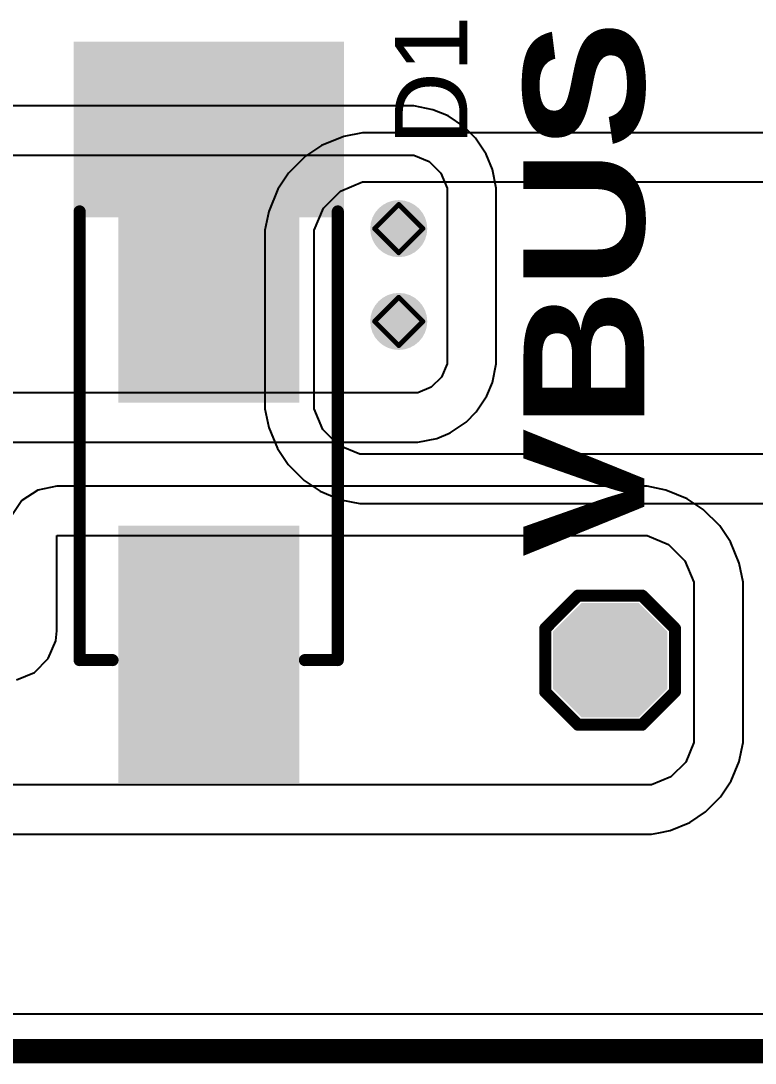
# Model space of a CAD drawing. Header units: inches. Extents: x -14 to 270, y -5 to 115.
# Drawn here: x 63.73 to 71.45, y -4.12 to 6.84 of the extents above; entities that cross this region are included whole.
import ezdxf

# ---------------------------------------------------------------- set-up
doc = ezdxf.new("R2010")
doc.units = ezdxf.units.IN
for name, color, linetype in [('Board Outline', 216, 'Continuous'), ('Bottom Layer', 5, 'Continuous'), ('Drill Drawing', 1, 'Continuous'), ('Top Layer', 1, 'Continuous'), ('Top Overlay', 2, 'Continuous'), ('Top Paste', 8, 'Continuous'), ('Top Solder', 216, 'Continuous'), ('Via Holes', 16, 'Continuous')]:
    doc.layers.add(name, color=color, linetype=linetype)
doc.styles.add('Arial', font='', dxfattribs={"height": 0.2})
doc.styles.add('Arial Black_Bold', font='', dxfattribs={"height": 0.2})
doc.styles.get('Arial').set_extended_font_data('Arial')
doc.styles.get('Arial Black_Bold').set_extended_font_data('Arial Black', bold=True)

# ---------------------------------------------------------------- blocks, each defined once
blk = doc.blocks.new('T____________0_5___94')
at = {"layer": 'Top Layer'}
blk.add_hatch(color=1, dxfattribs=at).paths.add_polyline_path([(0.25, 0.5), (-0.25, 0.5), (-0.5, 0.25), (-0.5, -0.25), (-0.25, -0.5), (0.25, -0.5), (0.5, -0.25), (0.5, 0.25)])
at = {"layer": 'Top Paste'}
blk.add_hatch(color=8, dxfattribs=at).paths.add_polyline_path([(0.25, 0.5), (-0.25, 0.5), (-0.5, 0.25), (-0.5, -0.25), (-0.25, -0.5), (0.25, -0.5), (0.5, -0.25), (0.5, 0.25)])
at = {"layer": 'Top Solder'}
blk.add_hatch(color=216, dxfattribs=at).paths.add_polyline_path([(0.301, 0.602), (-0.301, 0.602), (-0.602, 0.301), (-0.602, -0.301), (-0.301, -0.602), (0.301, -0.602), (0.602, -0.301), (0.602, 0.301)])
at = {"layer": 'Top Overlay'}
for points in [[(-0.682, 0.333, 0.127, 0.127, 0), (-0.336, 0.68, 0.127, 0.127, 0)], [(-0.336, 0.68, 0.127, 0.127, 0), (0.336, 0.68, 0.127, 0.127, 0)], [(0.336, 0.68, 0.127, 0.127, 0), (0.684, 0.332, 0.127, 0.127, 0)], [(-0.682, -0.334, 0.127, 0.127, 0), (-0.682, 0.333, 0.127, 0.127, 0)], [(0.684, -0.33, 0.127, 0.127, 0), (0.684, 0.332, 0.127, 0.127, 0)], [(-0.682, -0.334, 0.127, 0.127, 0), (-0.337, -0.679, 0.127, 0.127, 0)], [(0.335, -0.679, 0.127, 0.127, 0), (0.684, -0.33, 0.127, 0.127, 0)], [(-0.337, -0.679, 0.127, 0.127, 0), (0.335, -0.679, 0.127, 0.127, 0)]]:
    blk.add_lwpolyline(points, format="xyseb", dxfattribs=at)
for points in [[(-0.367, 0.68, 0.0635, 0.0635, 1), (-0.304, 0.68, 0.0635, 0.0635, 1)], [(-0.367, 0.68, 0.0635, 0.0635, 1), (-0.304, 0.68, 0.0635, 0.0635, 1)], [(0.305, 0.68, 0.0635, 0.0635, 1), (0.368, 0.68, 0.0635, 0.0635, 1)], [(0.305, 0.68, 0.0635, 0.0635, 1), (0.368, 0.68, 0.0635, 0.0635, 1)], [(-0.714, 0.333, 0.0635, 0.0635, 1), (-0.65, 0.333, 0.0635, 0.0635, 1)], [(-0.714, 0.333, 0.0635, 0.0635, 1), (-0.65, 0.333, 0.0635, 0.0635, 1)], [(0.652, 0.332, 0.0635, 0.0635, 1), (0.715, 0.332, 0.0635, 0.0635, 1)], [(0.652, 0.332, 0.0635, 0.0635, 1), (0.715, 0.332, 0.0635, 0.0635, 1)], [(-0.714, -0.334, 0.0635, 0.0635, 1), (-0.65, -0.334, 0.0635, 0.0635, 1)], [(-0.714, -0.334, 0.0635, 0.0635, 1), (-0.65, -0.334, 0.0635, 0.0635, 1)], [(0.652, -0.33, 0.0635, 0.0635, 1), (0.715, -0.33, 0.0635, 0.0635, 1)], [(0.652, -0.33, 0.0635, 0.0635, 1), (0.715, -0.33, 0.0635, 0.0635, 1)], [(-0.369, -0.679, 0.0635, 0.0635, 1), (-0.306, -0.679, 0.0635, 0.0635, 1)], [(-0.369, -0.679, 0.0635, 0.0635, 1), (-0.306, -0.679, 0.0635, 0.0635, 1)], [(0.303, -0.679, 0.0635, 0.0635, 1), (0.367, -0.679, 0.0635, 0.0635, 1)], [(0.303, -0.679, 0.0635, 0.0635, 1), (0.367, -0.679, 0.0635, 0.0635, 1)]]:
    blk.add_lwpolyline(points, format="xyseb", close=True, dxfattribs=at)
blk = doc.blocks.new('SMA_109')
at = {"layer": 'Top Layer'}
for points in [[(-3.25, 0.85), (-0.75, 0.85), (-0.75, -0.85), (-3.25, -0.85)], [(0.75, 0.85), (3.25, 0.85), (3.25, -0.85), (0.75, -0.85)]]:
    blk.add_hatch(color=1, dxfattribs=at).paths.add_polyline_path(points)
at = {"layer": 'Top Overlay'}
for points in [[(-4.445, -1.422), (-3.278, -1.422), (-3.278, 1.422), (-4.445, 1.422)], [(-3.3, 0.924), (-2.596, 0.924), (-2.596, 1.422), (-3.3, 1.422)], [(-3.3, -1.422), (-2.596, -1.422), (-2.596, -0.924), (-3.3, -0.924)]]:
    blk.add_hatch(color=2, dxfattribs=at).paths.add_polyline_path(points)
at = {"layer": 'Top Paste'}
for points in [[(-3.25, 0.85), (-0.75, 0.85), (-0.75, -0.85), (-3.25, -0.85)], [(0.75, 0.85), (3.25, 0.85), (3.25, -0.85), (0.75, -0.85)]]:
    blk.add_hatch(color=8, dxfattribs=at).paths.add_polyline_path(points)
at = {"layer": 'Top Solder'}
for points in [[(-3.352, 0.952), (-0.648, 0.952), (-0.648, -0.952), (-3.352, -0.952)], [(0.648, 0.952), (3.352, 0.952), (3.352, -0.952), (0.648, -0.952)]]:
    blk.add_hatch(color=216, dxfattribs=at).paths.add_polyline_path(points)
at = {"layer": 'Top Overlay'}
for points in [[(2.061, 1.358, 0.127, 0.127, 0), (-2.658, 1.358, 0.127, 0.127, 0)], [(2.061, 1.012, 0.127, 0.127, 0), (2.061, 1.358, 0.127, 0.127, 0)], [(2.061, -1.358, 0.127, 0.127, 0), (2.061, -1.012, 0.127, 0.127, 0)], [(2.061, -1.358, 0.127, 0.127, 0), (-2.658, -1.358, 0.127, 0.127, 0)]]:
    blk.add_lwpolyline(points, format="xyseb", dxfattribs=at)
for points in [[(-2.69, 1.358, 0.0635, 0.0635, 1), (-2.626, 1.358, 0.0635, 0.0635, 1)], [(2.029, 1.358, 0.0635, 0.0635, 1), (2.093, 1.358, 0.0635, 0.0635, 1)], [(2.029, 1.358, 0.0635, 0.0635, 1), (2.093, 1.358, 0.0635, 0.0635, 1)], [(2.029, 1.012, 0.0635, 0.0635, 1), (2.093, 1.012, 0.0635, 0.0635, 1)], [(2.029, -1.012, 0.0635, 0.0635, 1), (2.093, -1.012, 0.0635, 0.0635, 1)], [(-2.69, -1.358, 0.0635, 0.0635, 1), (-2.626, -1.358, 0.0635, 0.0635, 1)], [(2.029, -1.358, 0.0635, 0.0635, 1), (2.093, -1.358, 0.0635, 0.0635, 1)], [(2.029, -1.358, 0.0635, 0.0635, 1), (2.093, -1.358, 0.0635, 0.0635, 1)]]:
    blk.add_lwpolyline(points, format="xyseb", close=True, dxfattribs=at)

msp = doc.modelspace()

# ---------------------------------------------------------------- hatches: boundary and pattern name
at = {"layer": 'Bottom Layer'}
h = msp.add_hatch(color=5, dxfattribs=at)
edge = h.paths.add_edge_path()
edge.add_arc((67.703, 4.659), 0.3, 0, 360)
h = msp.add_hatch(color=5, dxfattribs=at)
edge = h.paths.add_edge_path()
edge.add_arc((67.703, 3.683), 0.3, 0, 360)
at = {"layer": 'Top Layer'}
h = msp.add_hatch(color=1, dxfattribs=at)
edge = h.paths.add_edge_path()
edge.add_arc((67.703, 4.659), 0.3, 0, 360)
h = msp.add_hatch(color=1, dxfattribs=at)
edge = h.paths.add_edge_path()
edge.add_arc((67.703, 3.683), 0.3, 0, 360)
at = {"layer": 'Via Holes'}
h = msp.add_hatch(color=7, dxfattribs=at)
edge = h.paths.add_edge_path()
edge.add_arc((67.703, 4.659), 0.15, 0, 360)
h = msp.add_hatch(color=7, dxfattribs=at)
edge = h.paths.add_edge_path()
edge.add_arc((67.703, 3.683), 0.15, 0, 360)

# ---------------------------------------------------------------- linework, layer by layer
at = {"layer": 'Board Outline'}
msp.add_lwpolyline([(-1.034, -3.991, 0.254, 0.254, 0), (134.016, -3.991, 0.254, 0.254, 0)], format="xyseb", dxfattribs=at)
at = {"layer": 'Bottom Layer'}
for p, q in [((67.124, 5.629), (66.891, 5.532)), ((67.323, 5.668), (67.124, 5.629)), ((67.124, 5.629), (67.124, 5.629)), ((67.449, 5.668), (67.323, 5.668)), ((86.221, 5.668), (67.449, 5.668)), ((66.891, 5.532), (66.723, 5.42)), ((66.891, 5.532), (66.891, 5.532)), ((66.723, 5.42), (66.544, 5.241)), ((66.544, 5.241), (66.432, 5.073)), ((66.432, 5.073), (66.335, 4.84)), ((66.911, 4.875), (67.089, 5.054)), ((67.089, 5.054), (67.323, 5.151)), ((67.323, 5.151), (67.449, 5.151)), ((67.449, 5.151), (67.449, 5.151)), ((67.449, 5.151), (87.041, 5.151)), ((66.335, 4.84), (66.296, 4.642)), ((66.814, 4.642), (66.911, 4.875)), ((66.296, 4.642), (66.296, 2.883)), ((66.814, 4.516), (66.814, 4.642)), ((66.814, 2.883), (66.814, 4.516)), ((66.296, 2.883), (66.296, 2.764)), ((66.814, 2.764), (66.814, 2.883)), ((66.814, 2.883), (66.814, 2.883)), ((66.814, 2.883), (66.814, 2.883)), ((66.296, 2.764), (66.335, 2.566)), ((66.905, 2.545), (66.814, 2.764)), ((66.335, 2.566), (66.335, 2.566)), ((66.335, 2.566), (66.426, 2.347)), ((67.073, 2.377), (66.905, 2.545)), ((66.426, 2.347), (66.426, 2.347)), ((66.426, 2.347), (66.539, 2.179)), ((67.292, 2.286), (67.073, 2.377)), ((67.411, 2.286), (67.292, 2.286)), ((87.007, 2.286), (67.411, 2.286)), ((66.539, 2.179), (66.707, 2.011)), ((66.707, 2.011), (66.875, 1.898)), ((66.875, 1.898), (67.094, 1.807)), ((67.094, 1.807), (67.094, 1.807)), ((67.094, 1.807), (67.292, 1.768)), ((67.292, 1.768), (67.411, 1.768)), ((67.411, 1.768), (87.076, 1.768)), ((134.016, -3.602), (-1.034, -3.602))]:
    msp.add_line(p, q, dxfattribs=at)
at = {"layer": 'Drill Drawing'}
for points in [[(67.449, 4.659, 0.0508, 0.0508, 0), (67.703, 4.913, 0.0508, 0.0508, 0)], [(67.703, 4.913, 0.0508, 0.0508, 0), (67.957, 4.659, 0.0508, 0.0508, 0)], [(67.449, 4.659, 0.0508, 0.0508, 0), (67.703, 4.405, 0.0508, 0.0508, 0)], [(67.703, 4.405, 0.0508, 0.0508, 0), (67.957, 4.659, 0.0508, 0.0508, 0)], [(67.449, 3.683, 0.0508, 0.0508, 0), (67.703, 3.937, 0.0508, 0.0508, 0)], [(67.703, 3.937, 0.0508, 0.0508, 0), (67.957, 3.683, 0.0508, 0.0508, 0)], [(67.449, 3.683, 0.0508, 0.0508, 0), (67.703, 3.429, 0.0508, 0.0508, 0)], [(67.703, 3.429, 0.0508, 0.0508, 0), (67.957, 3.683, 0.0508, 0.0508, 0)]]:
    msp.add_lwpolyline(points, format="xyseb", dxfattribs=at)
for points in [[(67.69, 4.913, 0.0254, 0.0254, 1), (67.716, 4.913, 0.0254, 0.0254, 1)], [(67.69, 4.913, 0.0254, 0.0254, 1), (67.716, 4.913, 0.0254, 0.0254, 1)], [(67.436, 4.659, 0.0254, 0.0254, 1), (67.462, 4.659, 0.0254, 0.0254, 1)], [(67.436, 4.659, 0.0254, 0.0254, 1), (67.462, 4.659, 0.0254, 0.0254, 1)], [(67.944, 4.659, 0.0254, 0.0254, 1), (67.97, 4.659, 0.0254, 0.0254, 1)], [(67.944, 4.659, 0.0254, 0.0254, 1), (67.97, 4.659, 0.0254, 0.0254, 1)], [(67.69, 4.405, 0.0254, 0.0254, 1), (67.716, 4.405, 0.0254, 0.0254, 1)], [(67.69, 4.405, 0.0254, 0.0254, 1), (67.716, 4.405, 0.0254, 0.0254, 1)], [(67.69, 3.937, 0.0254, 0.0254, 1), (67.716, 3.937, 0.0254, 0.0254, 1)], [(67.69, 3.937, 0.0254, 0.0254, 1), (67.716, 3.937, 0.0254, 0.0254, 1)], [(67.436, 3.683, 0.0254, 0.0254, 1), (67.462, 3.683, 0.0254, 0.0254, 1)], [(67.436, 3.683, 0.0254, 0.0254, 1), (67.462, 3.683, 0.0254, 0.0254, 1)], [(67.944, 3.683, 0.0254, 0.0254, 1), (67.97, 3.683, 0.0254, 0.0254, 1)], [(67.944, 3.683, 0.0254, 0.0254, 1), (67.97, 3.683, 0.0254, 0.0254, 1)], [(67.69, 3.429, 0.0254, 0.0254, 1), (67.716, 3.429, 0.0254, 0.0254, 1)], [(67.69, 3.429, 0.0254, 0.0254, 1), (67.716, 3.429, 0.0254, 0.0254, 1)]]:
    msp.add_lwpolyline(points, format="xyseb", close=True, dxfattribs=at)
at = {"layer": 'Top Layer'}
for p, q in [((67.863, 5.95), (63.032, 5.95)), ((68.061, 5.91), (67.863, 5.95)), ((68.221, 5.844), (68.061, 5.91)), ((68.389, 5.732), (68.221, 5.844)), ((68.511, 5.61), (68.389, 5.732)), ((68.623, 5.442), (68.511, 5.61)), ((68.511, 5.61), (68.511, 5.61)), ((63.032, 5.432), (67.863, 5.432)), ((67.863, 5.432), (68.023, 5.365)), ((68.69, 5.282), (68.623, 5.442)), ((68.623, 5.442), (68.623, 5.442)), ((68.023, 5.365), (68.145, 5.243)), ((68.729, 5.084), (68.69, 5.282)), ((68.145, 5.243), (68.211, 5.084)), ((68.211, 5.084), (68.211, 4.997)), ((68.729, 3.238), (68.729, 5.084)), ((68.211, 4.997), (68.211, 3.314)), ((68.211, 3.314), (68.211, 3.238)), ((68.211, 3.238), (68.153, 3.097)), ((68.69, 3.04), (68.729, 3.238)), ((68.153, 3.097), (68.045, 2.99)), ((68.045, 2.99), (67.904, 2.932)), ((68.631, 2.899), (68.69, 3.04)), ((67.828, 2.932), (63.069, 2.932)), ((67.904, 2.932), (67.828, 2.932)), ((67.828, 2.932), (67.828, 2.932)), ((68.519, 2.731), (68.631, 2.899)), ((68.631, 2.899), (68.631, 2.899)), ((68.411, 2.624), (68.519, 2.731)), ((68.243, 2.511), (68.411, 2.624)), ((63.069, 2.414), (67.828, 2.414)), ((67.828, 2.414), (67.828, 2.414)), ((67.828, 2.414), (67.904, 2.414)), ((67.904, 2.414), (68.103, 2.453)), ((68.103, 2.453), (68.243, 2.511)), ((63.907, 1.91), (63.739, 1.798)), ((64.105, 1.95), (63.907, 1.91)), ((70.193, 1.95), (64.105, 1.95)), ((70.315, 1.95), (70.193, 1.95)), ((70.414, 1.93), (70.315, 1.95)), ((70.315, 1.95), (70.315, 1.95)), ((70.315, 1.95), (70.315, 1.95)), ((70.513, 1.91), (70.414, 1.93)), ((70.738, 1.817), (70.513, 1.91)), ((70.513, 1.91), (70.513, 1.91)), ((70.513, 1.91), (70.513, 1.91)), ((63.739, 1.798), (63.627, 1.63)), ((63.739, 1.798), (63.739, 1.798)), ((70.906, 1.705), (70.738, 1.817)), ((71.079, 1.532), (70.906, 1.705)), ((64.105, 0.428), (64.105, 1.432)), ((64.105, 1.432), (70.193, 1.432)), ((70.193, 1.432), (70.315, 1.432)), ((70.315, 1.432), (70.54, 1.338)), ((71.191, 1.364), (71.079, 1.532)), ((70.54, 1.338), (70.713, 1.166)), ((71.284, 1.139), (71.191, 1.364)), ((70.713, 1.166), (70.806, 0.941)), ((71.324, 0.941), (71.284, 1.139)), ((71.284, 1.139), (71.284, 1.139)), ((71.284, 1.139), (71.284, 1.139)), ((70.806, 0.941), (70.806, 0.819)), ((71.324, 0.819), (71.324, 0.941)), ((71.324, 0.941), (71.324, 0.941)), ((71.324, 0.941), (71.324, 0.941)), ((70.806, 0.819), (70.806, 0.819)), ((70.806, 0.819), (70.806, -0.636)), ((71.324, -0.636), (71.324, 0.819)), ((71.324, 0.819), (71.324, 0.819)), ((64.095, 0.325), (64.105, 0.428)), ((64.105, 0.428), (64.105, 0.428)), ((64.017, 0.137), (64.095, 0.325)), ((63.873, -0.008), (64.017, 0.137)), ((63.684, -0.086), (63.873, -0.008)), ((70.806, -0.636), (70.806, -0.747)), ((71.324, -0.747), (71.324, -0.636)), ((70.806, -0.747), (70.721, -0.951)), ((71.308, -0.826), (71.324, -0.747)), ((71.324, -0.747), (71.324, -0.747)), ((71.324, -0.747), (71.324, -0.747)), ((71.284, -0.945), (71.308, -0.826)), ((70.721, -0.951), (70.565, -1.108)), ((71.2, -1.149), (71.284, -0.945)), ((71.284, -0.945), (71.284, -0.945)), ((71.284, -0.945), (71.284, -0.945)), ((70.249, -1.192), (56.576, -1.192)), ((70.36, -1.192), (70.249, -1.192)), ((70.249, -1.192), (70.249, -1.192)), ((70.565, -1.108), (70.36, -1.192)), ((71.087, -1.317), (71.2, -1.149)), ((70.931, -1.474), (71.087, -1.317)), ((70.763, -1.586), (70.931, -1.474)), ((70.558, -1.671), (70.763, -1.586)), ((56.576, -1.71), (70.249, -1.71)), ((70.249, -1.71), (70.36, -1.71)), ((70.36, -1.71), (70.439, -1.695)), ((70.36, -1.71), (70.36, -1.71)), ((70.36, -1.71), (70.36, -1.71)), ((70.439, -1.695), (70.558, -1.671)), ((70.558, -1.671), (70.558, -1.671)), ((70.558, -1.671), (70.558, -1.671)), ((134.016, -3.602), (46.751, -3.602))]:
    msp.add_line(p, q, dxfattribs=at)

# ---------------------------------------------------------------- block references
at = {"rotation": 270}
msp.add_blockref('SMA_109', (65.704, 2.182), dxfattribs=at)
msp.add_blockref('T____________0_5___94', (69.926, 0.12))

# ---------------------------------------------------------------- texts
at = {"layer": 'Top Overlay'}
for s, height, style, p in [('D1', 0.762, 'Arial', (68.424, 5.536)), ('VBUS', 1.27, 'Arial Black_Bold', (70.285, 1.204))]:
    msp.add_text(s, height=height, rotation=90, dxfattribs=dict(at, style=style)).set_placement(p)

doc.saveas('drawing.dxf')
